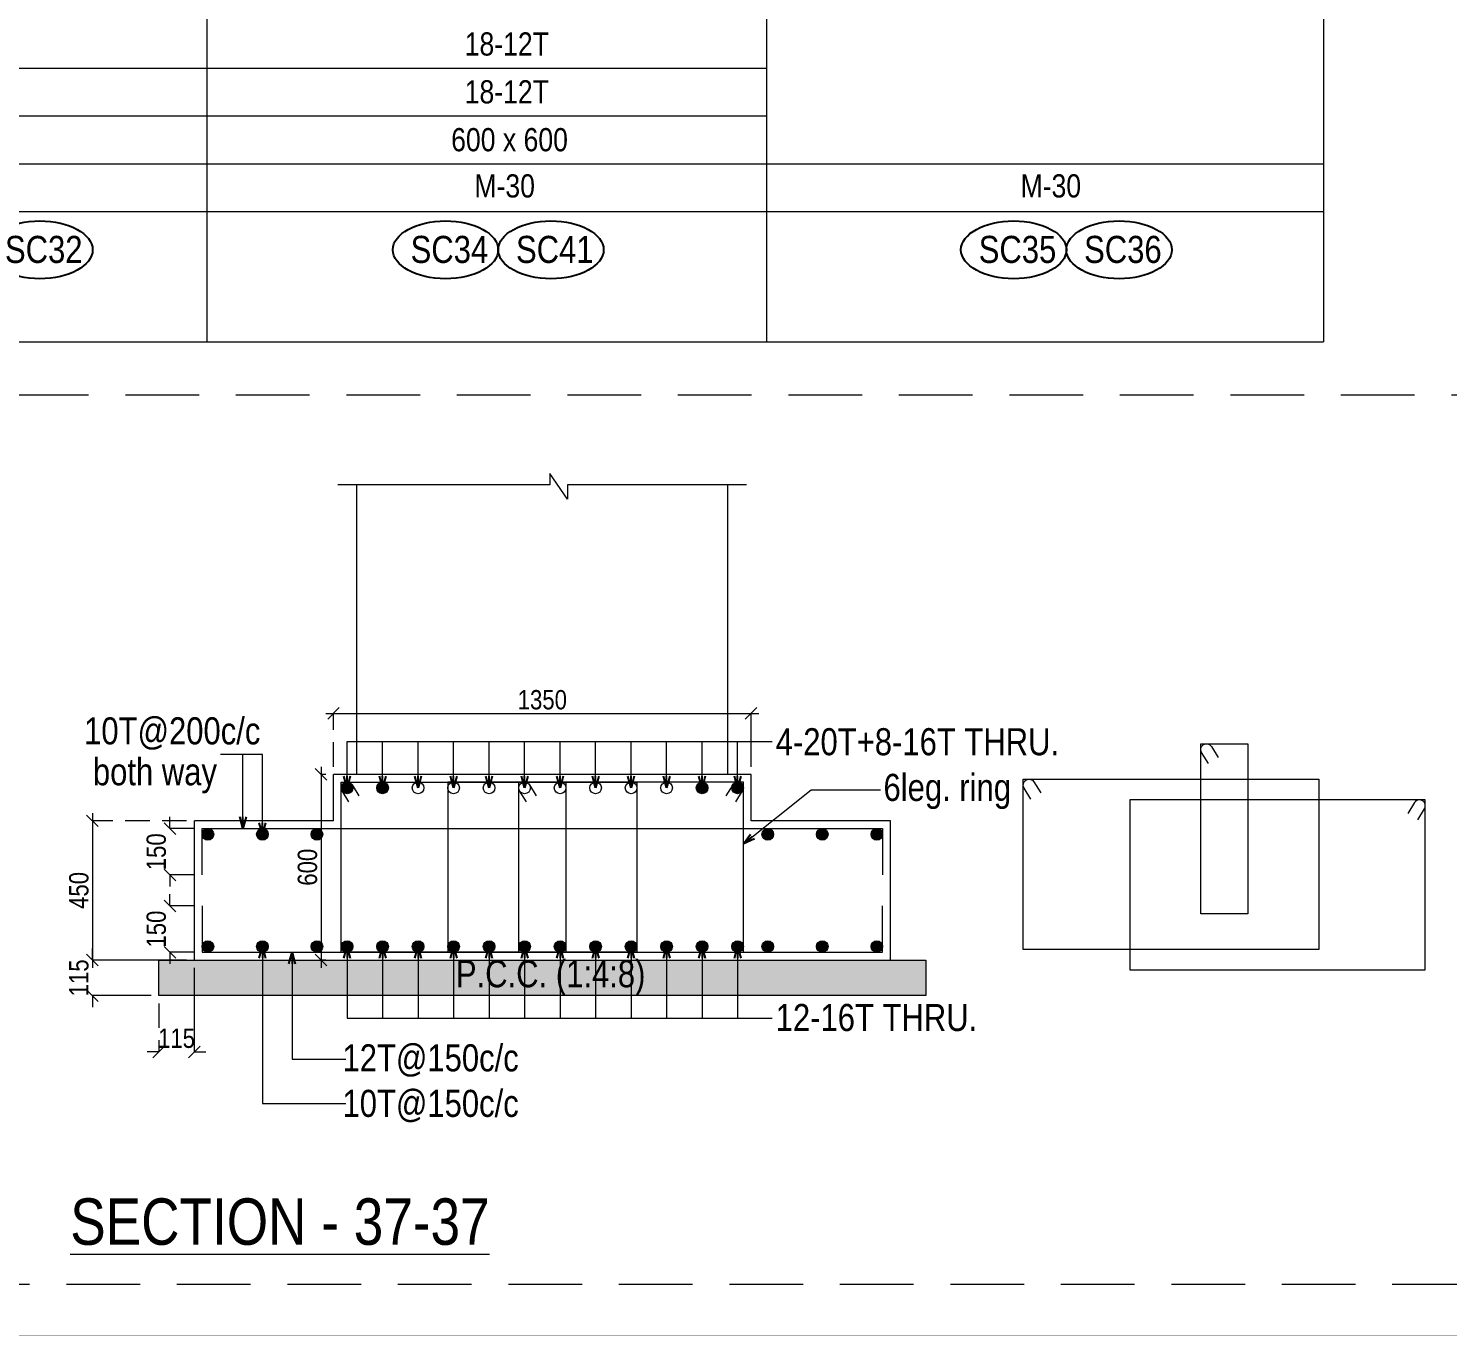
# Model space of a CAD drawing. Header units: millimetres. Extents: x 1112055 to 3390982, y -148532 to 766891.
# Drawn here: x 1943599 to 1961951, y 639060 to 655962 of the extents above; entities that cross this region are included whole.
import ezdxf
from ezdxf.enums import TextEntityAlignment as Align

# ---------------------------------------------------------------- set-up
doc = ezdxf.new("R2010")
doc.units = ezdxf.units.MM
doc.header["$PDMODE"] = 35
doc.header["$PDSIZE"] = -25
doc.linetypes.add('Hidden', pattern=[9.525, 6.35, -3.175])
for name, color, linetype, lineweight in [('B COLSCH', 204, 'Continuous', 20), ('B FOOTING', 49, 'Continuous', 20), ('B HATCH', 250, 'Continuous', 0), ('B P.C.C', 251, 'Continuous', 0), ('B STEEL', 34, 'Continuous', 15), ('B STEEL TEXT', 7, 'Continuous', 15), ('B TITLE BLOCK', 250, 'Continuous', 0), ('B-COL NO', 7, 'Continuous', 5), ('B-ST DIM', 250, 'Continuous', 18)]:
    doc.layers.add(name, color=color, linetype=linetype, lineweight=lineweight)
doc.layers.add('B TEXT', color=7, linetype='Continuous')
doc.styles.add('ARIAL', font='arial.ttf')
doc.styles.add('Q1', font='g13f12d.shx', dxfattribs={"width": 0.8})
doc.styles.add('SWINC', font='swissc.ttf')
doc.dimstyles.new('BH-STD', dxfattribs={"dimscale": 0, "dimtxt": 230, "dimasz": 125, "dimexe": 0, "dimexo": 100, "dimgap": 50, "dimtad": 1, "dimdec": 0, "dimzin": 1, "dimdsep": 46, "dimtxsty": 'Q1', "dimblk": 'ARCHTICK', "dimcen": 1, "dimdle": 100, "dimclrd": 250, "dimclre": 250, "dimclrt": 256, "dimadec": 0, "dimazin": 0, "dimtfac": 1, "dimtdec": 0, "dimtix": 1, "dimtofl": 0, "dimtmove": 0, "dimatfit": 2, "dimfxl": 1, "dimtolj": 1, "dimtzin": 0, "dimlwd": 9, "dimlwe": 9, "dimarcsym": 0})
doc.dimstyles.new('DIM 1', dxfattribs={"dimscale": 0, "dimtxt": 230, "dimasz": 150, "dimexe": 0.18, "dimexo": 0.0625, "dimgap": 0.5, "dimtad": 1, "dimdec": 0, "dimzin": 0, "dimdsep": 46, "dimtxsty": 'ARIAL', "dimblk": 'OBLIQUE', "dimcen": 6, "dimse1": 1, "dimse2": 1, "dimclrd": 256, "dimclrt": 256, "dimadec": 0, "dimazin": 2, "dimtfac": 0.75, "dimtdec": 0, "dimtix": 1, "dimtofl": 0, "dimtmove": 1, "dimatfit": 3, "dimldrblk": 'OPEN30', "dimfxl": 0.18, "dimfrac": 1, "dimtolj": 1, "dimtzin": 0, "dimlwd": -1, "dimarcsym": 0})

# ---------------------------------------------------------------- blocks, each defined once
blk = doc.blocks.new('_Oblique')
at = {"color": 0, "linetype": 'ByBlock', "lineweight": -2}
blk.add_line((-0.5, -0.5), (0.5, 0.5), dxfattribs=at)
blk = doc.blocks.new('*D2870')
at = {"layer": 'B-ST DIM', "color": 7, "lineweight": 9, "ltscale": 50, "transparency": 16777216}
for p, q in [((1945429, 644616), (1945429, 644766)), ((1945745, 644016), (1945429, 644016)), ((1945429, 644016), (1945429, 643866))]:
    blk.add_line(p, q, dxfattribs=at)
at = {"layer": 'B-ST DIM', "color": 7, "linetype": 'Hidden', "lineweight": 9, "ltscale": 50, "transparency": 16777216}
blk.add_line((1945745, 644616), (1945429, 644616), dxfattribs=at)
at = {"layer": 'Defpoints', "color": 0, "transparency": 16777216}
for p in [(1945845, 644616), (1945429, 644016), (1945845, 644016)]:
    blk.add_point(p, dxfattribs=at)
at = {"layer": 'B-ST DIM', "color": 7, "lineweight": 9, "transparency": 16777216, "xscale": 150, "yscale": 150, "zscale": 150}
for p, rotation in [((1945429, 644616), 270), ((1945429, 644016), 90)]:
    blk.add_blockref('_Oblique', p, dxfattribs=dict(at, rotation=rotation))
at = {"layer": 'B-ST DIM', "color": 7, "transparency": 16777216, "insert": (1945254, 644316), "char_height": 250, "attachment_point": 5, "rotation": 90, "style": 'SWINC'}
blk.add_mtext('\\A1;150', dxfattribs=at)
blk = doc.blocks.new('*D2871')
at = {"layer": 'B-ST DIM', "color": 7, "lineweight": 9, "ltscale": 50, "transparency": 16777216}
for p, q in [((1945745, 643816), (1945745, 642728)), ((1945285, 642728), (1945135, 642728)), ((1945745, 642728), (1945895, 642728))]:
    blk.add_line(p, q, dxfattribs=at)
at = {"layer": 'B-ST DIM', "color": 7, "linetype": 'Hidden', "lineweight": 9, "ltscale": 50, "transparency": 16777216}
blk.add_line((1945285, 643356), (1945285, 642728), dxfattribs=at)
at = {"layer": 'Defpoints', "color": 0, "transparency": 16777216}
for p in [(1945745, 643916), (1945285, 643456), (1945745, 642728)]:
    blk.add_point(p, dxfattribs=at)
at = {"layer": 'B-ST DIM', "color": 7, "lineweight": 9, "transparency": 16777216, "xscale": 150, "yscale": 150, "zscale": 150}
blk.add_blockref('_Oblique', (1945285, 642728), dxfattribs=at)
at = {"layer": 'B-ST DIM', "color": 7, "lineweight": 9, "transparency": 16777216, "xscale": 150, "yscale": 150, "zscale": 150, "rotation": 180}
blk.add_blockref('_Oblique', (1945745, 642728), dxfattribs=at)
at = {"layer": 'B-ST DIM', "color": 7, "transparency": 16777216, "insert": (1945515, 642903), "char_height": 250, "attachment_point": 5, "style": 'SWINC'}
blk.add_mtext('\\A1;115', dxfattribs=at)
blk = doc.blocks.new('*D2872')
at = {"layer": 'B-ST DIM', "color": 7, "lineweight": 9, "ltscale": 50, "transparency": 16777216}
for p, q in [((1944428, 643916), (1944428, 644066)), ((1945185, 643456), (1944428, 643456)), ((1944428, 643456), (1944428, 643306))]:
    blk.add_line(p, q, dxfattribs=at)
at = {"layer": 'B-ST DIM', "color": 7, "linetype": 'Hidden', "lineweight": 9, "ltscale": 50, "transparency": 16777216}
blk.add_line((1945185, 643916), (1944428, 643916), dxfattribs=at)
at = {"layer": 'Defpoints', "color": 0, "transparency": 16777216}
for p in [(1945285, 643916), (1944428, 643456), (1945285, 643456)]:
    blk.add_point(p, dxfattribs=at)
at = {"layer": 'B-ST DIM', "color": 7, "lineweight": 9, "transparency": 16777216, "xscale": 150, "yscale": 150, "zscale": 150}
for p, rotation in [((1944428, 643916), 270), ((1944428, 643456), 90)]:
    blk.add_blockref('_Oblique', p, dxfattribs=dict(at, rotation=rotation))
at = {"layer": 'B-ST DIM', "color": 7, "transparency": 16777216, "insert": (1944253, 643686), "char_height": 250, "attachment_point": 5, "rotation": 90, "style": 'SWINC'}
blk.add_mtext('\\A1;115', dxfattribs=at)
blk = doc.blocks.new('*D2873')
at = {"layer": 'B-ST DIM', "color": 7, "lineweight": 9, "ltscale": 50, "transparency": 16777216}
for p, q in [((1944428, 645816), (1944428, 643816)), ((1945645, 643916), (1944428, 643916))]:
    blk.add_line(p, q, dxfattribs=at)
at = {"layer": 'B-ST DIM', "color": 7, "linetype": 'Hidden', "lineweight": 9, "ltscale": 50, "transparency": 16777216}
blk.add_line((1945645, 645716), (1944428, 645716), dxfattribs=at)
at = {"layer": 'Defpoints', "color": 0, "transparency": 16777216}
for p in [(1945745, 645716), (1944428, 643916), (1945745, 643916)]:
    blk.add_point(p, dxfattribs=at)
at = {"layer": 'B-ST DIM', "color": 7, "lineweight": 9, "transparency": 16777216, "xscale": 150, "yscale": 150, "zscale": 150}
for p, rotation in [((1944428, 645716), 90), ((1944428, 643916), 270)]:
    blk.add_blockref('_Oblique', p, dxfattribs=dict(at, rotation=rotation))
at = {"layer": 'B-ST DIM', "color": 7, "transparency": 16777216, "insert": (1944253, 644816), "char_height": 250, "attachment_point": 5, "rotation": 90, "style": 'SWINC'}
blk.add_mtext('\\A1;450', dxfattribs=at)
blk = doc.blocks.new('*D2874')
at = {"layer": 'B-ST DIM', "color": 7, "lineweight": 9, "ltscale": 50, "transparency": 16777216}
for p, q in [((1947384, 646416), (1947384, 643816)), ((1947445, 643916), (1947384, 643916))]:
    blk.add_line(p, q, dxfattribs=at)
at = {"layer": 'B-ST DIM', "color": 7, "linetype": 'Hidden', "lineweight": 9, "ltscale": 50, "transparency": 16777216}
blk.add_line((1947445, 646316), (1947384, 646316), dxfattribs=at)
at = {"layer": 'Defpoints', "color": 0, "transparency": 16777216}
for p in [(1947545, 646316), (1947384, 643916), (1947545, 643916)]:
    blk.add_point(p, dxfattribs=at)
at = {"layer": 'B-ST DIM', "color": 7, "lineweight": 9, "transparency": 16777216, "xscale": 150, "yscale": 150, "zscale": 150}
for p, rotation in [((1947384, 646316), 90), ((1947384, 643916), 270)]:
    blk.add_blockref('_Oblique', p, dxfattribs=dict(at, rotation=rotation))
at = {"layer": 'B-ST DIM', "color": 7, "transparency": 16777216, "insert": (1947209, 645116), "char_height": 250, "attachment_point": 5, "rotation": 90, "style": 'SWINC'}
blk.add_mtext('\\A1;600', dxfattribs=at)
blk = doc.blocks.new('*D2875')
at = {"layer": 'B-ST DIM', "color": 7, "lineweight": 9, "ltscale": 50, "transparency": 16777216}
for p, q in [((1947445, 647105), (1953045, 647105)), ((1952945, 646416), (1952945, 647105))]:
    blk.add_line(p, q, dxfattribs=at)
at = {"layer": 'B-ST DIM', "color": 7, "linetype": 'Hidden', "lineweight": 9, "ltscale": 50, "transparency": 16777216}
blk.add_line((1947545, 646416), (1947545, 647105), dxfattribs=at)
at = {"layer": 'Defpoints', "color": 0, "transparency": 16777216}
for p in [(1952945, 647105), (1947545, 646316), (1952945, 646316)]:
    blk.add_point(p, dxfattribs=at)
at = {"layer": 'B-ST DIM', "color": 7, "lineweight": 9, "transparency": 16777216, "xscale": 150, "yscale": 150, "zscale": 150, "rotation": 180}
blk.add_blockref('_Oblique', (1947545, 647105), dxfattribs=at)
at = {"layer": 'B-ST DIM', "color": 7, "lineweight": 9, "transparency": 16777216, "xscale": 150, "yscale": 150, "zscale": 150}
blk.add_blockref('_Oblique', (1952945, 647105), dxfattribs=at)
at = {"layer": 'B-ST DIM', "color": 7, "transparency": 16777216, "insert": (1950245, 647280), "char_height": 250, "attachment_point": 5, "style": 'SWINC'}
blk.add_mtext('\\A1;1350', dxfattribs=at)
blk = doc.blocks.new('_Open30')
at = {"color": 0, "linetype": 'ByBlock', "lineweight": -2}
for p, q in [((-1, 0.27), (0, 0)), ((0, 0), (-1, -0.27)), ((0, 0), (-1, 0))]:
    blk.add_line(p, q, dxfattribs=at)
blk = doc.blocks.new('*D2876')
at = {"layer": 'B-ST DIM', "color": 7, "lineweight": 9, "ltscale": 50, "transparency": 16777216}
for p, q in [((1945429, 645616), (1945429, 645766)), ((1945745, 645616), (1945429, 645616)), ((1945429, 645016), (1945429, 644866))]:
    blk.add_line(p, q, dxfattribs=at)
at = {"layer": 'B-ST DIM', "color": 7, "linetype": 'Hidden', "lineweight": 9, "ltscale": 50, "transparency": 16777216}
blk.add_line((1945745, 645016), (1945429, 645016), dxfattribs=at)
at = {"layer": 'Defpoints', "color": 0, "transparency": 16777216}
for p in [(1945429, 645616), (1945845, 645616), (1945845, 645016)]:
    blk.add_point(p, dxfattribs=at)
at = {"layer": 'B-ST DIM', "color": 7, "lineweight": 9, "transparency": 16777216, "xscale": 150, "yscale": 150, "zscale": 150}
for p, rotation in [((1945429, 645616), 270), ((1945429, 645016), 90)]:
    blk.add_blockref('_Oblique', p, dxfattribs=dict(at, rotation=rotation))
at = {"layer": 'B-ST DIM', "color": 7, "transparency": 16777216, "insert": (1945254, 645316), "char_height": 250, "attachment_point": 5, "rotation": 90, "style": 'SWINC'}
blk.add_mtext('\\A1;150', dxfattribs=at)

msp = doc.modelspace()

# ---------------------------------------------------------------- hatches: boundary and pattern name
at = {"layer": 'B HATCH', "lineweight": 0}
h = msp.add_hatch(dxfattribs=at)
h.set_pattern_fill('AR-CONC', color=250, scale=2, style=0)
h.set_pattern_definition([(50, (-380752.9, 428300.5), (364.369338, -31.87817), [38.1, -419.1]), (355, (-380752.9, 428300.5), (-70.48684, 382.11369), [30.48, -335.28117]), (100.451445, (-380722.55, 428297.86), (293.882494, 350.235504), [32.38002, -356.18049]), (46.1842, (-380752.9, 428402.1), (542.15808, -84.08466), [57.15, -628.65]), (96.635558, (-380707.73, 428395.1), (474.80827, 494.85225), [48.57005, -534.27122]), (351.18415, (-380752.9, 428402.1), (474.80827, 494.85225), [45.71993, -502.91946]), (21, (-380702.1, 428376.7), (303.228783, -204.530396), [38.1, -419.1]), (326, (-380702.1, 428376.7), (123.604057, 368.37593), [30.48, -335.28]), (71.451445, (-380676.84, 428359.67), (426.83284, 163.84554), [32.38002, -356.179875]), (37.5, (-380752.91, 428300.51), (6.1772065, 169.110078), [0, -331.216, 0, -340.36, 0, -336.55]), (7.5, (-380752.91, 428300.51), (133.639325, 200.36115), [0, -194.056, 0, -323.596, 0, -128.27]), (327.5, (-380866.2, 428300.51), (271.18119, -11.457488), [0, -127, 0, -396.24, 0, -525.78]), (317.5, (-380917, 428300.51), (296.258363, 50.852982), [0, -165.1, 0, -263.144, 0, -373.38])])
h.paths.add_polyline_path([(1945285.5, 643916.4), (1945285.5, 643456.4), (1955205.5, 643456.4), (1955205.5, 643916.4)])
at = {"layer": 'B STEEL'}
h = msp.add_hatch(color=256, dxfattribs=at)
h.dxf.hatch_style = 1
edge = h.paths.add_edge_path()
edge.add_ellipse((1947720.5, 646141.4), major_axis=(75, 0), ratio=1, start_angle=0, end_angle=360)
h = msp.add_hatch(color=256, dxfattribs=at)
h.dxf.hatch_style = 1
edge = h.paths.add_edge_path()
edge.add_ellipse((1948179.6, 646141.4), major_axis=(75, 0), ratio=1, start_angle=0, end_angle=360)
h = msp.add_hatch(color=256, dxfattribs=at)
h.dxf.hatch_style = 1
edge = h.paths.add_edge_path()
edge.add_ellipse((1952311.4, 646141.4), major_axis=(75, 0), ratio=1, start_angle=0, end_angle=360)
h = msp.add_hatch(color=256, dxfattribs=at)
h.dxf.hatch_style = 1
edge = h.paths.add_edge_path()
edge.add_ellipse((1952770.5, 646141.4), major_axis=(75, 0), ratio=1, start_angle=0, end_angle=360)
h = msp.add_hatch(color=256, dxfattribs=at)
h.dxf.hatch_style = 1
edge = h.paths.add_edge_path()
edge.add_ellipse((1945920.5, 645541.4), major_axis=(75, 0), ratio=1, start_angle=0, end_angle=360)
h = msp.add_hatch(color=256, dxfattribs=at)
h.dxf.hatch_style = 1
edge = h.paths.add_edge_path()
edge.add_ellipse((1946625.6, 645541.4), major_axis=(75, 0), ratio=1, start_angle=0, end_angle=360)
h = msp.add_hatch(color=256, dxfattribs=at)
h.dxf.hatch_style = 1
edge = h.paths.add_edge_path()
edge.add_ellipse((1947330.7, 645541.4), major_axis=(75, 0), ratio=1, start_angle=0, end_angle=360)
h = msp.add_hatch(color=256, dxfattribs=at)
h.dxf.hatch_style = 1
edge = h.paths.add_edge_path()
edge.add_ellipse((1953160.3, 645541.4), major_axis=(75, 0), ratio=1, start_angle=0, end_angle=360)
h = msp.add_hatch(color=256, dxfattribs=at)
h.dxf.hatch_style = 1
edge = h.paths.add_edge_path()
edge.add_ellipse((1953865.4, 645541.4), major_axis=(75, 0), ratio=1, start_angle=0, end_angle=360)
h = msp.add_hatch(color=256, dxfattribs=at)
h.dxf.hatch_style = 1
edge = h.paths.add_edge_path()
edge.add_ellipse((1954570.5, 645541.4), major_axis=(75, 0), ratio=1, start_angle=0, end_angle=360)
h = msp.add_hatch(color=256, dxfattribs=at)
h.dxf.hatch_style = 1
edge = h.paths.add_edge_path()
edge.add_ellipse((1945920.5, 644091.4), major_axis=(75, 0), ratio=1, start_angle=0, end_angle=360)
h = msp.add_hatch(color=256, dxfattribs=at)
h.dxf.hatch_style = 1
edge = h.paths.add_edge_path()
edge.add_ellipse((1946625.6, 644091.4), major_axis=(75, 0), ratio=1, start_angle=0, end_angle=360)
h = msp.add_hatch(color=256, dxfattribs=at)
h.dxf.hatch_style = 1
edge = h.paths.add_edge_path()
edge.add_ellipse((1947330.7, 644091.4), major_axis=(75, 0), ratio=1, start_angle=0, end_angle=360)
h = msp.add_hatch(color=256, dxfattribs=at)
h.dxf.hatch_style = 1
edge = h.paths.add_edge_path()
edge.add_ellipse((1947720.5, 644091.4), major_axis=(75, 0), ratio=1, start_angle=0, end_angle=360)
h = msp.add_hatch(color=256, dxfattribs=at)
h.dxf.hatch_style = 1
edge = h.paths.add_edge_path()
edge.add_ellipse((1948179.6, 644091.4), major_axis=(75, 0), ratio=1, start_angle=0, end_angle=360)
h = msp.add_hatch(color=256, dxfattribs=at)
h.dxf.hatch_style = 1
edge = h.paths.add_edge_path()
edge.add_ellipse((1948638.6, 644091.4), major_axis=(75, 0), ratio=1, start_angle=0, end_angle=360)
h = msp.add_hatch(color=256, dxfattribs=at)
h.dxf.hatch_style = 1
edge = h.paths.add_edge_path()
edge.add_ellipse((1949097.7, 644091.4), major_axis=(75, 0), ratio=1, start_angle=0, end_angle=360)
h = msp.add_hatch(color=256, dxfattribs=at)
h.dxf.hatch_style = 1
edge = h.paths.add_edge_path()
edge.add_ellipse((1949556.8, 644091.4), major_axis=(75, 0), ratio=1, start_angle=0, end_angle=360)
h = msp.add_hatch(color=256, dxfattribs=at)
h.dxf.hatch_style = 1
edge = h.paths.add_edge_path()
edge.add_ellipse((1950015.9, 644091.4), major_axis=(75, 0), ratio=1, start_angle=0, end_angle=360)
h = msp.add_hatch(color=256, dxfattribs=at)
h.dxf.hatch_style = 1
edge = h.paths.add_edge_path()
edge.add_ellipse((1950475, 644091.4), major_axis=(75, 0), ratio=1, start_angle=0, end_angle=360)
h = msp.add_hatch(color=256, dxfattribs=at)
h.dxf.hatch_style = 1
edge = h.paths.add_edge_path()
edge.add_ellipse((1950934.1, 644091.4), major_axis=(75, 0), ratio=1, start_angle=0, end_angle=360)
h = msp.add_hatch(color=256, dxfattribs=at)
h.dxf.hatch_style = 1
edge = h.paths.add_edge_path()
edge.add_ellipse((1951393.2, 644091.4), major_axis=(75, 0), ratio=1, start_angle=0, end_angle=360)
h = msp.add_hatch(color=256, dxfattribs=at)
h.dxf.hatch_style = 1
edge = h.paths.add_edge_path()
edge.add_ellipse((1951852.3, 644091.4), major_axis=(75, 0), ratio=1, start_angle=0, end_angle=360)
h = msp.add_hatch(color=256, dxfattribs=at)
h.dxf.hatch_style = 1
edge = h.paths.add_edge_path()
edge.add_ellipse((1952311.4, 644091.4), major_axis=(75, 0), ratio=1, start_angle=0, end_angle=360)
h = msp.add_hatch(color=256, dxfattribs=at)
h.dxf.hatch_style = 1
edge = h.paths.add_edge_path()
edge.add_ellipse((1952770.5, 644091.4), major_axis=(75, 0), ratio=1, start_angle=0, end_angle=360)
h = msp.add_hatch(color=256, dxfattribs=at)
h.dxf.hatch_style = 1
edge = h.paths.add_edge_path()
edge.add_ellipse((1953160.3, 644091.4), major_axis=(75, 0), ratio=1, start_angle=0, end_angle=360)
h = msp.add_hatch(color=256, dxfattribs=at)
h.dxf.hatch_style = 1
edge = h.paths.add_edge_path()
edge.add_ellipse((1953865.4, 644091.4), major_axis=(75, 0), ratio=1, start_angle=0, end_angle=360)
h = msp.add_hatch(color=256, dxfattribs=at)
h.dxf.hatch_style = 1
edge = h.paths.add_edge_path()
edge.add_ellipse((1954570.5, 644091.4), major_axis=(75, 0), ratio=1, start_angle=0, end_angle=360)

# ---------------------------------------------------------------- linework, layer by layer
at = {"layer": 'B COLSCH', "color": 250, "lineweight": 0}
for p, q in [((1953141.9, 685201.3), (1953141.9, 651910.2)), ((1960347.9, 685201.3), (1960347.9, 651910.2)), ((1945908.3, 683882.3), (1945908.3, 651910.2)), ((1912667.6, 655449.6), (1953141.9, 655449.6)), ((1912667.6, 654830.8), (1953141.9, 654830.8)), ((1912667.6, 654211.9), (1960347.9, 654211.9)), ((1912667.6, 653593), (1960347.9, 653593)), ((1912667.6, 651910.2), (1960347.9, 651910.2))]:
    msp.add_line(p, q, dxfattribs=at)
at = {"layer": 'B FOOTING', "color": 1, "lineweight": 13, "ltscale": 10}
for p, q in [((1947845.5, 646316.4), (1947845.5, 650058.8)), ((1952645.5, 646316.4), (1952645.5, 650058.8))]:
    msp.add_line(p, q, dxfattribs=at)
at = {"layer": 'B FOOTING'}
for p, q in [((1947545.5, 645716.4), (1947545.5, 646316.4)), ((1952945.5, 646316.4), (1947545.5, 646316.4)), ((1952945.5, 645716.4), (1952945.5, 646316.4)), ((1945745.5, 643916.4), (1945745.5, 645716.4)), ((1947545.5, 645716.4), (1945745.5, 645716.4)), ((1954745.5, 645716.4), (1952945.5, 645716.4)), ((1954745.5, 643916.4), (1954745.5, 645716.4))]:
    msp.add_line(p, q, dxfattribs=at)
at = {"layer": 'B FOOTING', "color": 1, "lineweight": 13, "ltscale": 10}
msp.add_lwpolyline([(1952884.9, 650058.8), (1950571.4, 650058.8), (1950571.4, 649873.5), (1950343, 650207.4), (1950343, 650058.8), (1947599.1, 650058.8)], dxfattribs=at)
at = {"layer": 'B FOOTING'}
msp.add_lwpolyline([(1945285.5, 643916.4), (1955205.5, 643916.4), (1955205.5, 643456.4), (1945285.5, 643456.4)], close=True, dxfattribs=at)
at = {"layer": 'B P.C.C', "color": 250, "linetype": 'Hidden', "lineweight": 0, "ltscale": 150}
msp.add_lwpolyline([(1962952, 651220.8), (1942662.6, 651220.8), (1942662.6, 639727.1), (1962952, 639727.1)], close=True, dxfattribs=at)
at = {"layer": 'B STEEL'}
for points in [[(1958758.5, 646713.5), (1959367.6, 646713.5), (1959367.6, 644513.5), (1958758.5, 644513.5)], [(1947645.5, 646216.4), (1951468.2, 646216.4), (1951468.2, 644016.4), (1947645.5, 644016.4)], [(1952845.5, 646216.4), (1949022.7, 646216.4), (1949022.7, 644016.4), (1952845.5, 644016.4)], [(1949940.9, 646216.4), (1950550, 646216.4), (1950550, 644016.4), (1949940.9, 644016.4)], [(1956463.1, 646254.1), (1960285.8, 646254.1), (1960285.8, 644054.1), (1956463.1, 644054.1)], [(1961663.1, 645987.4), (1957840.4, 645987.4), (1957840.4, 643787.4), (1961663.1, 643787.4)]]:
    msp.add_lwpolyline(points, close=True, dxfattribs=at)
at = {"layer": 'B STEEL', "color": 34, "lineweight": 9, "ltscale": 0.5}
for points in [[(1958857.3, 646456.9), (1958769.7, 646599.2, -1), (1958897.4, 646677.8), (1958985, 646535.5)], [(1947744.2, 645959.8), (1947656.6, 646102.1, -1), (1947784.3, 646180.7), (1947871.9, 646038.4)], [(1950039.6, 645959.8), (1949952, 646102.1, -1), (1950079.8, 646180.7), (1950167.4, 646038.4)], [(1952746.7, 645959.8), (1952834.3, 646102.1, 1), (1952706.6, 646180.7), (1952619, 646038.4)], [(1956561.8, 645997.5), (1956474.2, 646139.8, -1), (1956602, 646218.4), (1956689.6, 646076.1)], [(1961564.4, 645730.7), (1961652, 645873.1, 1), (1961524.2, 645951.7), (1961436.6, 645809.4)]]:
    msp.add_lwpolyline(points, format="xyb", dxfattribs=at)
at = {"layer": 'B STEEL'}
for points in [[(1945845.5, 645016.4), (1945845.5, 645616.4), (1954645.5, 645616.4), (1954645.5, 645016.4)], [(1945845.5, 644616.4), (1945845.5, 644016.4), (1954645.5, 644016.4), (1954645.5, 644616.4)]]:
    msp.add_lwpolyline(points, dxfattribs=at)
for centre in [(1947720.5, 646141.4), (1948179.6, 646141.4), (1948638.6, 646141.4), (1949097.7, 646141.4), (1949556.8, 646141.4), (1950015.9, 646141.4), (1950475, 646141.4), (1950934.1, 646141.4), (1951393.2, 646141.4), (1951852.3, 646141.4), (1952311.4, 646141.4), (1952770.5, 646141.4), (1945920.5, 645541.4), (1946625.6, 645541.4), (1947330.7, 645541.4), (1953160.3, 645541.4), (1953865.4, 645541.4), (1954570.5, 645541.4), (1945920.5, 644091.4), (1946625.6, 644091.4), (1947330.7, 644091.4), (1947720.5, 644091.4), (1948179.6, 644091.4), (1948638.6, 644091.4), (1949097.7, 644091.4), (1949556.8, 644091.4), (1950015.9, 644091.4), (1950475, 644091.4), (1950934.1, 644091.4), (1951393.2, 644091.4), (1951852.3, 644091.4), (1952311.4, 644091.4), (1952770.5, 644091.4), (1953160.3, 644091.4), (1953865.4, 644091.4), (1954570.5, 644091.4)]:
    msp.add_circle(centre, 75, dxfattribs=at)
at = {"layer": 'B TEXT', "color": 250}
for centre in [(1943748.6, 653098.9), (1948994.1, 653098.9), (1950356.7, 653098.9), (1956340.2, 653098.9), (1957702.7, 653098.9)]:
    msp.add_ellipse(centre, major_axis=(681.3, 0), ratio=0.5492639, dxfattribs=at)
at = {"layer": 'B TITLE BLOCK', "color": 1, "const_width": 4.29}
msp.add_lwpolyline([(1910988.2, 686617.8), (1910988.2, 639062.2), (1972414, 639062.2), (1972414, 686617.8)], close=True, dxfattribs=at)
at = {"layer": 'B TITLE BLOCK', "color": 250, "lineweight": 0, "const_width": 4.29}
msp.add_lwpolyline([(1911179.3, 686426.7), (1911179.3, 639253.3), (1972222.8, 639253.3), (1972222.8, 686426.7)], close=True, dxfattribs=at)

# ---------------------------------------------------------------- texts
at = {"layer": 'B STEEL TEXT', "lineweight": 9, "style": 'SWINC'}
for s, p in [('10T@200c/c', (1944320.2, 646704.2)), ('4-20T+8-16T THRU.', (1953262.8, 646563.7)), ('both way', (1944433.6, 646175.6)), ('6leg. ring', (1954656.8, 645973.1)), ('P.C.C. (1:4:8)', (1949127.7, 643563.8)), ('12-16T THRU.', (1953262.8, 642998.1)), ('12T@150c/c', (1947661.1, 642476.4)), ('10T@150c/c', (1947661.1, 641887.9))]:
    msp.add_text(s, height=350, dxfattribs=at).set_placement(p)
at = {"layer": 'B TEXT', "style": 'SWINC'}
for s, p in [('18-12T', (1949241.5, 655520.4)), ('18-12T', (1949241.5, 654901.5)), ('600 x 600', (1949066.4, 654282.7)), ('M-30', (1949366.9, 653685.3)), ('M-30', (1956429, 653685.3))]:
    msp.add_text(s, height=300, dxfattribs=at).set_placement(p, align=Align.BOTTOM_LEFT)
at = {"layer": 'B TEXT', "color": 6, "style": 'SWINC'}
for s, p in [('SC32', (1943296.9, 652929.1)), ('SC34', (1948542.4, 652929.1)), ('SC41', (1949905, 652929.1)), ('SC35', (1955888.5, 652929.1)), ('SC36', (1957251, 652929.1))]:
    msp.add_text(s, height=350, dxfattribs=at).set_placement(p)
at = {"layer": 'B TITLE BLOCK', "color": 251, "insert": (1966799, 647293.2), "char_height": 158.554, "attachment_point": 2, "style": 'SWINC'}
msp.add_mtext_dynamic_manual_height_columns('\\pxsm1,qj;{\\fBankGothic Lt BT|b0|i0|c0|p34;BHOOMI\\P\\ps*,q*;\\fGost|b0|i0|c0|p2;\\H0.8x;- CONSULTANTS -\\C1; }', width=414587.544, gutter_width=0, heights=[58316.5], dxfattribs=at)
at = {"layer": 'B-COL NO', "color": 3, "lineweight": 15, "style": 'SWINC'}
msp.add_text('%%USECTION - 37-37', height=600, dxfattribs=at).set_placement((1944141, 640234.3))

# ---------------------------------------------------------------- dimensions: what is measured, and where the dimension line sits
at = {"layer": 'B-ST DIM', "ltscale": 50}
for base, p1, p2, picture, middle in [((1952945.5, 647104.6), (1947545.5, 646316.4), (1952945.5, 646316.4), '*D2875', (1950245.5, 647279.6)), ((1945745.5, 642728.5), (1945285.5, 643456.4), (1945745.5, 643916.4), '*D2871', (1945515.5, 642903.5))]:
    dim = msp.add_linear_dim(base=base, p1=p1, p2=p2, dimstyle='BH-STD', override={"dimscale": 1, "dimtxt": 250, "dimasz": 150, "dimlfac": 0.25, "dimtxsty": 'SWINC', "dimblk1": 'Oblique', "dimblk2": 'Oblique', "dimsah": 1, "dimclrd": 7, "dimclre": 7, "dimclrt": 7}, dxfattribs=at)
    dim.commit()
    dim.dimension.update_dxf_attribs({"geometry": picture, "text_midpoint": middle})
for base, p1, p2, angle, picture, middle in [((1947383.7, 643916.4), (1947545.5, 646316.4), (1947545.5, 643916.4), 90, '*D2874', (1947208.7, 645116.4)), ((1944428.4, 643916.4), (1945745.5, 645716.4), (1945745.5, 643916.4), 90, '*D2873', (1944253.4, 644816.4)), ((1945428.7, 645616.4), (1945845.5, 645016.4), (1945845.5, 645616.4), 90, '*D2876', (1945253.7, 645316.4)), ((1945428.7, 644016.4), (1945845.5, 644616.4), (1945845.5, 644016.4), 270, '*D2870', (1945253.7, 644316.4)), ((1944428.4, 643456.4), (1945285.5, 643916.4), (1945285.5, 643456.4), 90, '*D2872', (1944253.4, 643686.4))]:
    dim = msp.add_linear_dim(base=base, p1=p1, p2=p2, angle=angle, dimstyle='BH-STD', override={"dimscale": 1, "dimtxt": 250, "dimasz": 150, "dimlfac": 0.25, "dimtxsty": 'SWINC', "dimblk1": 'Oblique', "dimblk2": 'Oblique', "dimsah": 1, "dimclrd": 7, "dimclre": 7, "dimclrt": 7}, dxfattribs=at)
    dim.commit()
    dim.dimension.update_dxf_attribs({"geometry": picture, "text_midpoint": middle})

# ---------------------------------------------------------------- leaders
at = {"layer": 'B STEEL TEXT', "lineweight": 5}
for points in [[(1947720.5, 646141.4), (1947720.5, 646741.9), (1953215.5, 646741.9)], [(1948179.6, 646141.4), (1948179.6, 646741.9), (1953215.5, 646741.9)], [(1948638.6, 646141.4), (1948638.6, 646741.9), (1953215.5, 646741.9)], [(1949097.7, 646141.4), (1949097.7, 646741.9), (1953215.5, 646741.9)], [(1949556.8, 646141.4), (1949556.8, 646741.9), (1953215.5, 646741.9)], [(1950015.9, 646141.4), (1950015.9, 646741.9), (1953215.5, 646741.9)], [(1950475, 646141.4), (1950475, 646741.9), (1953215.5, 646741.9)], [(1950934.1, 646141.4), (1950934.1, 646741.9), (1953215.5, 646741.9)], [(1951393.2, 646141.4), (1951393.2, 646741.9), (1953215.5, 646741.9)], [(1951852.3, 646141.4), (1951852.3, 646741.9), (1953215.5, 646741.9)], [(1952311.4, 646141.4), (1952311.4, 646741.9), (1953215.5, 646741.9)], [(1952770.5, 646141.4), (1952770.5, 646741.9), (1953215.5, 646741.9)], [(1946625.6, 645541.4), (1946625.6, 646574.9), (1946081.8, 646574.9)], [(1946374.5, 645616.4), (1946374.5, 646574.9), (1946081.8, 646574.9)], [(1952845.5, 645419.5), (1953721.1, 646116.1), (1954616.1, 646116.1)], [(1946625.6, 644091.4), (1946625.6, 642059.6), (1947702.8, 642059.6)], [(1947009.3, 644016.4), (1947009.3, 642635.3), (1947702.8, 642635.3)], [(1947720.5, 644091.4), (1947720.5, 643164.7), (1953215.5, 643164.7)], [(1948179.6, 644091.4), (1948179.6, 643164.7), (1953215.5, 643164.7)], [(1948638.6, 644091.4), (1948638.6, 643164.7), (1953215.5, 643164.7)], [(1949097.7, 644091.4), (1949097.7, 643164.7), (1953215.5, 643164.7)], [(1949556.8, 644091.4), (1949556.8, 643164.7), (1953215.5, 643164.7)], [(1950015.9, 644091.4), (1950015.9, 643164.7), (1953215.5, 643164.7)], [(1950475, 644091.4), (1950475, 643164.7), (1953215.5, 643164.7)], [(1950934.1, 644091.4), (1950934.1, 643164.7), (1953215.5, 643164.7)], [(1951393.2, 644091.4), (1951393.2, 643164.7), (1953215.5, 643164.7)], [(1951852.3, 644091.4), (1951852.3, 643164.7), (1953215.5, 643164.7)], [(1952311.4, 644091.4), (1952311.4, 643164.7), (1953215.5, 643164.7)], [(1952770.5, 644091.4), (1952770.5, 643164.7), (1953215.5, 643164.7)]]:
    msp.add_leader(points, dimstyle='DIM 1', override={"dimscale": 1, "dimtad": 0, "dimtxsty": 'SWINC', "dimfxlon": 1, "dimlwd": 5, "dimarcsym": 2}, dxfattribs=at)

doc.saveas('drawing.dxf')
